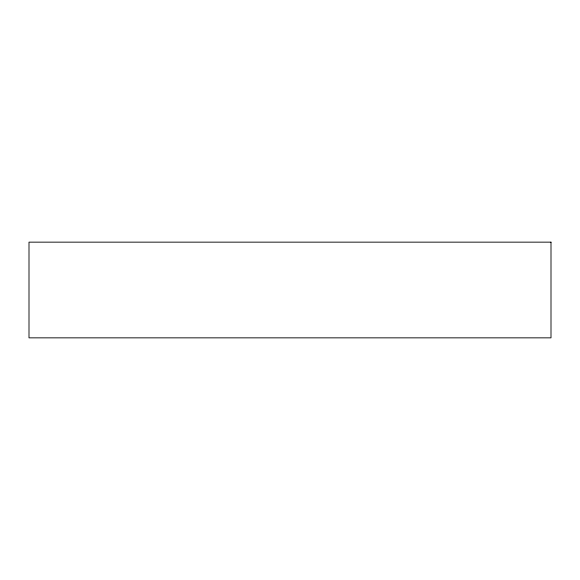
<?xml version="1.0" encoding="UTF-8"?>
<svg xmlns="http://www.w3.org/2000/svg" width="580" height="580" viewBox="0 0 580 580"><rect width="100%" height="100%" fill="white"/><g stroke="black" fill="none" stroke-linecap="round" stroke-linejoin="round"><path stroke-width="0.87" d="M551 242.15L29 242.15L29 337.85L551 337.85L551 242.15"/></g></svg>
